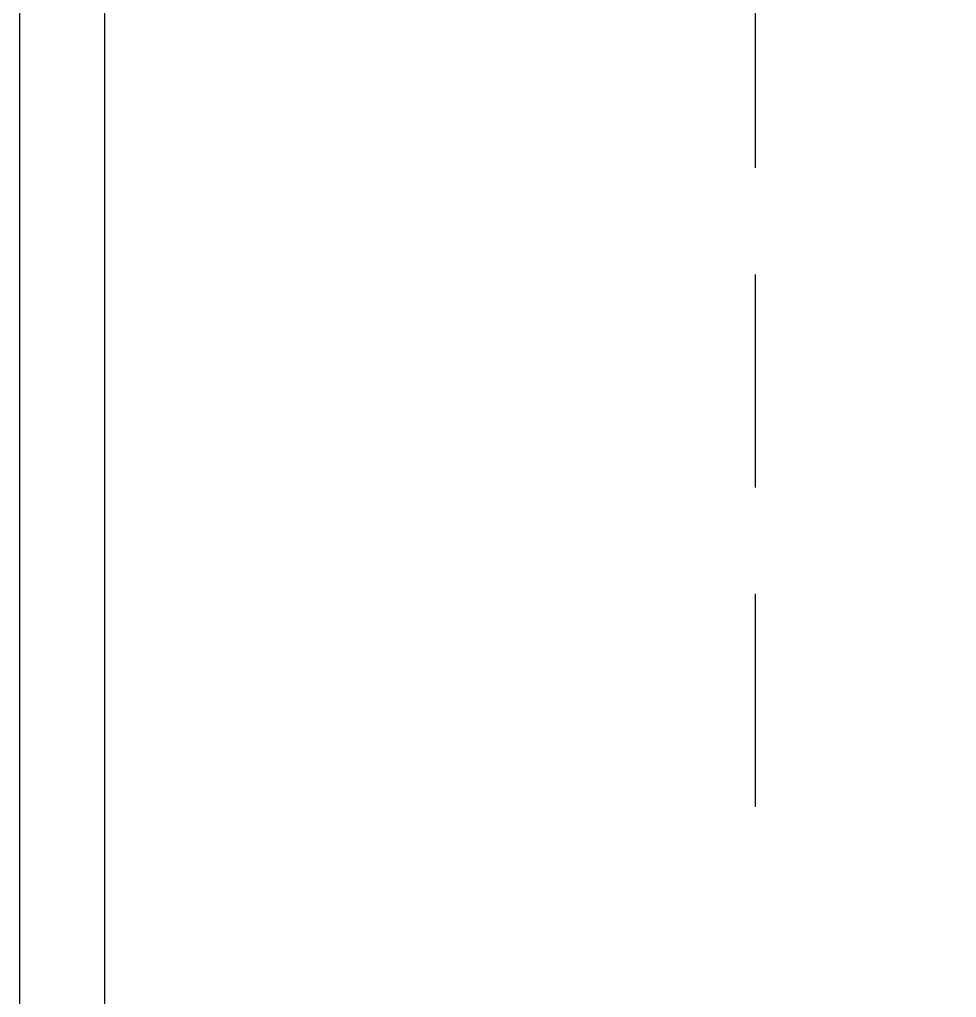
# Model space of a CAD drawing. Header units: inches. Extents: x 21 to 32698, y 13 to 3712.
# Drawn here: x 11368.14 to 11373.64, y 955.72 to 961.46 of the extents above; entities that cross this region are included whole.
import ezdxf

# ---------------------------------------------------------------- set-up
doc = ezdxf.new("R2010")
doc.units = ezdxf.units.IN
doc.header["$MEASUREMENT"] = 0
doc.linetypes.add('1+1 dbx a2$0$374_BLD_A1_BLOK_2$0$HIDDEN', pattern=[0.375, 0.25, -0.125])
for name, color, linetype, lineweight in [('Z_MİM_-KM-GLAZ', 8, 'Continuous', 25), ('Z_MİM_-KM-IRON-09', 8, 'Continuous', 25), ('Z_MİM_00', 8, 'Continuous', 25)]:
    doc.layers.add(name, color=color, linetype=linetype, lineweight=lineweight)

# ---------------------------------------------------------------- blocks, each defined once
blk = doc.blocks.new('A$C70963ABB')
at = {"layer": 'Z_MİM_-KM-IRON-09'}
blk.add_lwpolyline([(0.3999, 20), (0.3999, 69.5), (5.3999, 69.5), (5.3999, 70), (-0.1001, 70), (-0.1001, 20), (0.3999, 20)], dxfattribs=at)
blk = doc.blocks.new('-KM-AL5 140_164')
at = {"linetype": '1+1 dbx a2$0$374_BLD_A1_BLOK_2$0$HIDDEN', "ltscale": 5}
blk.add_line((15.1932, -40.6951, -0.0016), (15.1932, -14.7253, -0.0016), dxfattribs=at)

msp = doc.modelspace()

# ---------------------------------------------------------------- block references
at = {"layer": 'Z_MİM_00'}
msp.add_blockref('A$C70963ABB', (11368.2367, 912.0831), dxfattribs=at)

# ---------------------------------------------------------------- next in the draw order: block references
at = {"layer": 'Z_MİM_-KM-GLAZ'}
msp.add_blockref('-KM-AL5 140_164', (11357.2638, 997.5332), dxfattribs=at)

doc.saveas('drawing.dxf')
